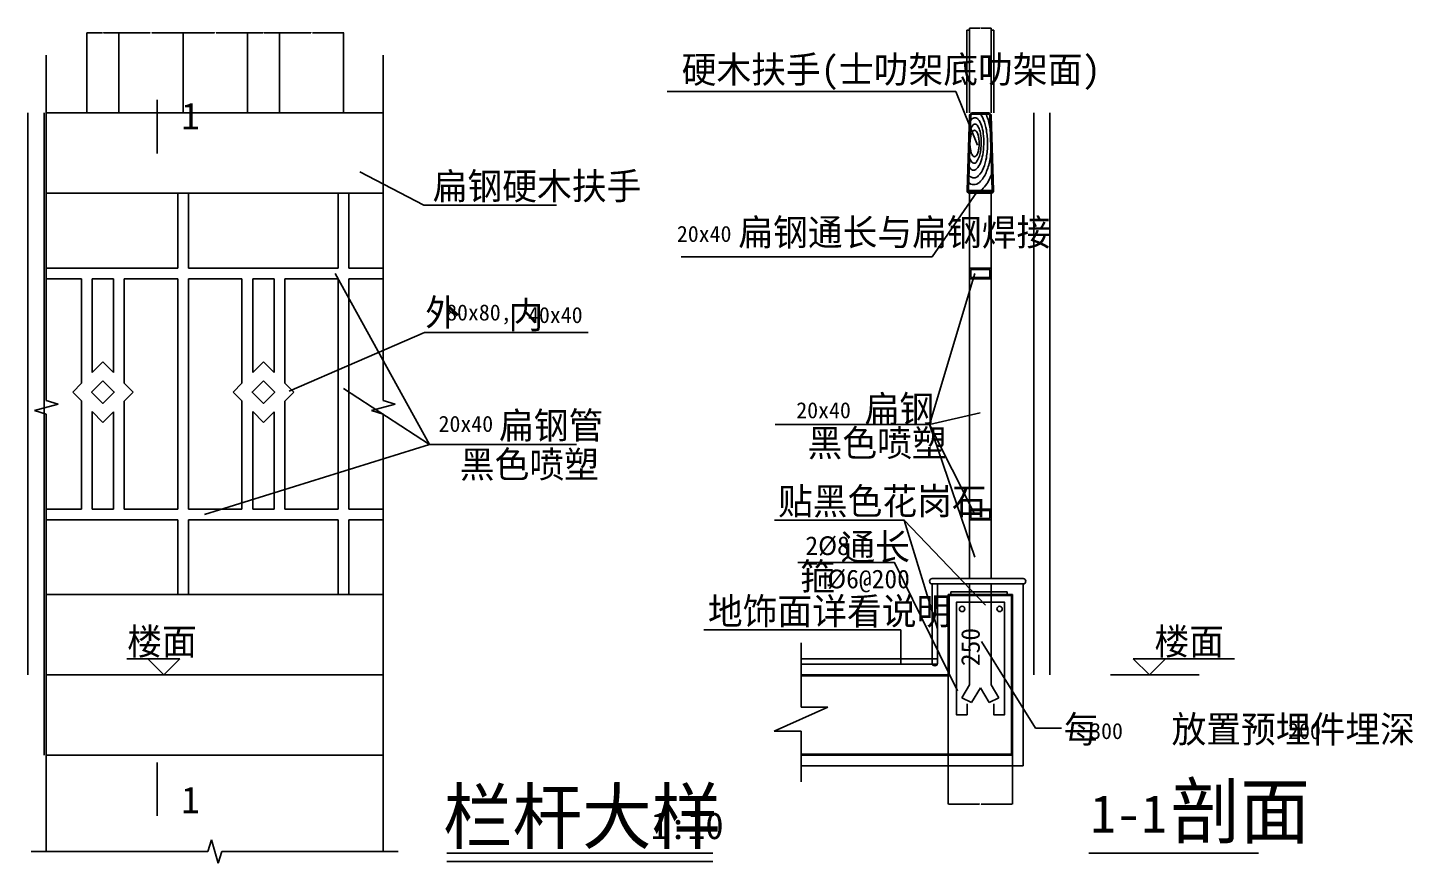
# Model space of a CAD drawing. Header units: metres. Extents: x -5939 to 119, y 80 to 3739.
# Drawn here: x -5530 to -2941, y 2178 to 3739 of the extents above; entities that cross this region are included whole.
import ezdxf

# ---------------------------------------------------------------- set-up
doc = ezdxf.new("R2010")
doc.units = ezdxf.units.M
for name, color, linetype in [('LM', 4, 'Continuous'), ('PUB_DIM', 3, 'Continuous'), ('PUB_TEXT', 7, 'Continuous'), ('PUB_WALL', 255, 'Continuous'), ('S_FLOOR', 2, 'Continuous'), ('S_OTHER', 7, 'Continuous'), ('S_SURFACE', 6, 'Continuous'), ('WALL', 254, 'Continuous')]:
    doc.layers.add(name, color=color, linetype=linetype)
doc.dimstyles.get("Standard").update_dxf_attribs({"dimtxt": 2.5, "dimasz": 2.5, "dimexe": 1.25, "dimexo": 0.625, "dimtad": 1, "dimcen": 2.5, "dimazin": 3, "dimtfac": 1, "dimtmove": 0, "dimatfit": 3})

# ---------------------------------------------------------------- blocks, each defined once
blk = doc.blocks.new('*D26')
for p, q in [((-5001.5, 3730), (-5060.25, 3730)), ((-5060, 3580), (-5060, 3730)), ((-4939.75, 3730), (-4998.5, 3730)), ((-4940, 3580), (-4940, 3730))]:
    blk.add_line(p, q)
at = {"layer": 'Defpoints'}
for p in [(-4940, 3730), (-5060, 3580), (-4940, 3580)]:
    blk.add_point(p, dxfattribs=at)
at = {"layer": 'PUB_DIM', "insert": (-5000, 3730), "char_height": 1, "attachment_point": 5}
blk.add_mtext('120', dxfattribs=at)
blk = doc.blocks.new('*D27')
for p, q in [((-5500, 3280), (-5500, 3055)), ((-5500.25, 3055), (-5500.5, 3055)), ((-5500, 2830), (-5500, 3055)), ((-5500, 3055), (-5500, 3055)), ((-5499.75, 3055), (-5499.5, 3055))]:
    blk.add_line(p, q)
at = {"layer": 'Defpoints'}
for p in [(-5500, 3280), (-5500, 3055), (-5500, 2830)]:
    blk.add_point(p, dxfattribs=at)
at = {"layer": 'PUB_DIM', "insert": (-5500, 3056.125), "char_height": 1, "attachment_point": 5}
blk.add_mtext('0', dxfattribs=at)
blk = doc.blocks.new('*D28')
for p, q in [((-5530, 3580), (-5530, 3055)), ((-5530.25, 3055), (-5530.5, 3055)), ((-5530, 2530), (-5530, 3055)), ((-5530, 3055), (-5530, 3055)), ((-5529.75, 3055), (-5529.5, 3055))]:
    blk.add_line(p, q)
at = {"layer": 'Defpoints'}
for p in [(-5530, 3580), (-5530, 3055), (-5530, 2530)]:
    blk.add_point(p, dxfattribs=at)
at = {"layer": 'PUB_DIM', "insert": (-5530, 3056.125), "char_height": 1, "attachment_point": 5}
blk.add_mtext('0', dxfattribs=at)
blk = doc.blocks.new('*D29')
for p, q in [((-5500, 2830), (-5500, 2755)), ((-5500.25, 2755), (-5500.5, 2755)), ((-5500, 2680), (-5500, 2755)), ((-5500, 2755), (-5500, 2755)), ((-5499.75, 2755), (-5499.5, 2755))]:
    blk.add_line(p, q)
at = {"layer": 'Defpoints'}
for p in [(-5500, 2830), (-5500, 2755), (-5500, 2680)]:
    blk.add_point(p, dxfattribs=at)
at = {"layer": 'PUB_DIM', "insert": (-5500, 2756.125), "char_height": 1, "attachment_point": 5}
blk.add_mtext('0', dxfattribs=at)
blk = doc.blocks.new('*D30')
for p, q in [((-5500, 2680), (-5500, 2605)), ((-5500.25, 2605), (-5500.5, 2605)), ((-5500, 2530), (-5500, 2605)), ((-5500, 2605), (-5500, 2605)), ((-5499.75, 2605), (-5499.5, 2605))]:
    blk.add_line(p, q)
at = {"layer": 'Defpoints'}
for p in [(-5500, 2680), (-5500, 2605), (-5500, 2530)]:
    blk.add_point(p, dxfattribs=at)
at = {"layer": 'PUB_DIM', "insert": (-5500, 2606.125), "char_height": 1, "attachment_point": 5}
blk.add_mtext('0', dxfattribs=at)
blk = doc.blocks.new('*D31')
for p, q in [((-5500, 3580), (-5500, 3505)), ((-5500.25, 3505), (-5500.5, 3505)), ((-5500, 3430), (-5500, 3505)), ((-5500, 3505), (-5500, 3505)), ((-5499.75, 3505), (-5499.5, 3505))]:
    blk.add_line(p, q)
at = {"layer": 'Defpoints'}
for p in [(-5500, 3580), (-5500, 3505), (-5500, 3430)]:
    blk.add_point(p, dxfattribs=at)
at = {"layer": 'PUB_DIM', "insert": (-5500, 3506.125), "char_height": 1, "attachment_point": 5}
blk.add_mtext('0', dxfattribs=at)
blk = doc.blocks.new('*D32')
for p, q in [((-5500, 3430), (-5500, 3355)), ((-5500.25, 3355), (-5500.5, 3355)), ((-5500, 3280), (-5500, 3355)), ((-5500, 3355), (-5500, 3355)), ((-5499.75, 3355), (-5499.5, 3355))]:
    blk.add_line(p, q)
at = {"layer": 'Defpoints'}
for p in [(-5500, 3430), (-5500, 3355), (-5500, 3280)]:
    blk.add_point(p, dxfattribs=at)
at = {"layer": 'PUB_DIM', "insert": (-5500, 3356.125), "char_height": 1, "attachment_point": 5}
blk.add_mtext('0', dxfattribs=at)
blk = doc.blocks.new('*D33')
for p, q in [((-5181.5, 3730), (-5240.25, 3730)), ((-5240, 3580), (-5240, 3730)), ((-5119.75, 3730), (-5178.5, 3730)), ((-5120, 3580), (-5120, 3730))]:
    blk.add_line(p, q)
at = {"layer": 'Defpoints'}
for p in [(-5120, 3730), (-5240, 3580), (-5120, 3580)]:
    blk.add_point(p, dxfattribs=at)
at = {"layer": 'PUB_DIM', "insert": (-5180, 3730), "char_height": 1, "attachment_point": 5}
blk.add_mtext('120', dxfattribs=at)
blk = doc.blocks.new('*D34')
for p, q in [((-5091, 3730), (-5120.25, 3730)), ((-5120, 3580), (-5120, 3730)), ((-5059.75, 3730), (-5089, 3730)), ((-5060, 3580), (-5060, 3730))]:
    blk.add_line(p, q)
at = {"layer": 'Defpoints'}
for p in [(-5060, 3730), (-5120, 3580), (-5060, 3580)]:
    blk.add_point(p, dxfattribs=at)
at = {"layer": 'PUB_DIM', "insert": (-5090, 3730), "char_height": 1, "attachment_point": 5}
blk.add_mtext('60', dxfattribs=at)
blk = doc.blocks.new('*D35')
for p, q in [((-5301.5, 3730), (-5360.25, 3730)), ((-5360, 3580), (-5360, 3730)), ((-5239.75, 3730), (-5298.5, 3730)), ((-5240, 3580), (-5240, 3730))]:
    blk.add_line(p, q)
at = {"layer": 'Defpoints'}
for p in [(-5240, 3730), (-5360, 3580), (-5240, 3580)]:
    blk.add_point(p, dxfattribs=at)
at = {"layer": 'PUB_DIM', "insert": (-5300, 3730), "char_height": 1, "attachment_point": 5}
blk.add_mtext('120', dxfattribs=at)
blk = doc.blocks.new('*D36')
for p, q in [((-5391, 3730), (-5420.25, 3730)), ((-5420, 3580), (-5420, 3730)), ((-5359.75, 3730), (-5389, 3730)), ((-5360, 3580), (-5360, 3730))]:
    blk.add_line(p, q)
at = {"layer": 'Defpoints'}
for p in [(-5360, 3730), (-5420, 3580), (-5360, 3580)]:
    blk.add_point(p, dxfattribs=at)
at = {"layer": 'PUB_DIM', "insert": (-5390, 3730), "char_height": 1, "attachment_point": 5}
blk.add_mtext('60', dxfattribs=at)
blk = doc.blocks.new('*D37')
for p, q in [((-5500, 2530), (-5500, 2455)), ((-5500.25, 2455), (-5500.5, 2455)), ((-5500, 2380), (-5500, 2455)), ((-5500, 2455), (-5500, 2455)), ((-5499.75, 2455), (-5499.5, 2455))]:
    blk.add_line(p, q)
at = {"layer": 'Defpoints'}
for p in [(-5500, 2530), (-5500, 2455), (-5500, 2380)]:
    blk.add_point(p, dxfattribs=at)
at = {"layer": 'PUB_DIM', "insert": (-5500, 2456.125), "char_height": 1, "attachment_point": 5}
blk.add_mtext('0', dxfattribs=at)
blk = doc.blocks.new('*D38')
for p, q in [((-3620, 3580), (-3620, 3055)), ((-3620.25, 3055), (-3620.5, 3055)), ((-3620, 2530), (-3620, 3055)), ((-3620, 3055), (-3620, 3055)), ((-3619.75, 3055), (-3619.5, 3055))]:
    blk.add_line(p, q)
at = {"layer": 'Defpoints'}
for p in [(-3620, 3580), (-3620, 3055), (-3620, 2530)]:
    blk.add_point(p, dxfattribs=at)
at = {"layer": 'PUB_DIM', "insert": (-3620, 3056.125), "char_height": 1, "attachment_point": 5}
blk.add_mtext('0', dxfattribs=at)
blk = doc.blocks.new('*D39')
for p, q in [((-3650, 2830), (-3650, 2755)), ((-3650.25, 2755), (-3650.5, 2755)), ((-3650, 2680), (-3650, 2755)), ((-3650, 2755), (-3650, 2755)), ((-3649.75, 2755), (-3649.5, 2755))]:
    blk.add_line(p, q)
at = {"layer": 'Defpoints'}
for p in [(-3650, 2830), (-3650, 2755), (-3650, 2680)]:
    blk.add_point(p, dxfattribs=at)
at = {"layer": 'PUB_DIM', "insert": (-3650, 2756.125), "char_height": 1, "attachment_point": 5}
blk.add_mtext('0', dxfattribs=at)
blk = doc.blocks.new('*D40')
for p, q in [((-3650, 3280), (-3650, 3055)), ((-3650.25, 3055), (-3650.5, 3055)), ((-3650, 2830), (-3650, 3055)), ((-3650, 3055), (-3650, 3055)), ((-3649.75, 3055), (-3649.5, 3055))]:
    blk.add_line(p, q)
at = {"layer": 'Defpoints'}
for p in [(-3650, 3280), (-3650, 3055), (-3650, 2830)]:
    blk.add_point(p, dxfattribs=at)
at = {"layer": 'PUB_DIM', "insert": (-3650, 3056.125), "char_height": 1, "attachment_point": 5}
blk.add_mtext('0', dxfattribs=at)
blk = doc.blocks.new('*D41')
for p, q in [((-3810, 2577.04), (-3810, 2288.67)), ((-3690, 2577.04), (-3690, 2288.67)), ((-3809.75, 2288.67), (-3751.5, 2288.67)), ((-3748.5, 2288.67), (-3690.25, 2288.67))]:
    blk.add_line(p, q)
at = {"layer": 'Defpoints'}
for p in [(-3810, 2577.04), (-3690, 2577.04), (-3810, 2288.67)]:
    blk.add_point(p, dxfattribs=at)
at = {"layer": 'PUB_DIM', "insert": (-3750, 2288.67), "char_height": 1, "attachment_point": 5}
blk.add_mtext('120', dxfattribs=at)
blk = doc.blocks.new('*D42')
for p, q in [((-3650, 2680), (-3650, 2605)), ((-3650.25, 2605), (-3650.5, 2605)), ((-3650, 2530), (-3650, 2605)), ((-3650, 2605), (-3650, 2605)), ((-3649.75, 2605), (-3649.5, 2605))]:
    blk.add_line(p, q)
at = {"layer": 'Defpoints'}
for p in [(-3650, 2680), (-3650, 2605), (-3650, 2530)]:
    blk.add_point(p, dxfattribs=at)
at = {"layer": 'PUB_DIM', "insert": (-3650, 2606.125), "char_height": 1, "attachment_point": 5}
blk.add_mtext('0', dxfattribs=at)
blk = doc.blocks.new('*D43')
for p, q in [((-3773, 3735), (-3775.25, 3735)), ((-3775, 3580), (-3775, 3735)), ((-3769.75, 3735), (-3772, 3735)), ((-3770, 3580), (-3770, 3735))]:
    blk.add_line(p, q)
at = {"layer": 'Defpoints'}
for p in [(-3770, 3735), (-3775, 3580), (-3770, 3580)]:
    blk.add_point(p, dxfattribs=at)
at = {"layer": 'PUB_DIM', "insert": (-3772.5, 3735), "char_height": 1, "attachment_point": 5}
blk.add_mtext('5', dxfattribs=at)
blk = doc.blocks.new('*D44')
for p, q in [((-3751, 3738.67), (-3770.25, 3738.67)), ((-3770, 3580), (-3770, 3738.67)), ((-3729.75, 3738.67), (-3749, 3738.67)), ((-3730, 3580), (-3730, 3738.67))]:
    blk.add_line(p, q)
at = {"layer": 'Defpoints'}
for p in [(-3730, 3738.67), (-3770, 3580), (-3730, 3580)]:
    blk.add_point(p, dxfattribs=at)
at = {"layer": 'PUB_DIM', "insert": (-3750, 3738.67), "char_height": 1, "attachment_point": 5}
blk.add_mtext('40', dxfattribs=at)
blk = doc.blocks.new('*D45')
for p, q in [((-3728, 3735), (-3730.25, 3735)), ((-3730, 3580), (-3730, 3735)), ((-3724.75, 3735), (-3727, 3735)), ((-3725, 3580), (-3725, 3735))]:
    blk.add_line(p, q)
at = {"layer": 'Defpoints'}
for p in [(-3725, 3735), (-3730, 3580), (-3725, 3580)]:
    blk.add_point(p, dxfattribs=at)
at = {"layer": 'PUB_DIM', "insert": (-3727.5, 3735), "char_height": 1, "attachment_point": 5}
blk.add_mtext('5', dxfattribs=at)
blk = doc.blocks.new('*D46')
for p, q in [((-3650, 3430), (-3650, 3355)), ((-3650.25, 3355), (-3650.5, 3355)), ((-3650, 3280), (-3650, 3355)), ((-3650, 3355), (-3650, 3355)), ((-3649.75, 3355), (-3649.5, 3355))]:
    blk.add_line(p, q)
at = {"layer": 'Defpoints'}
for p in [(-3650, 3430), (-3650, 3355), (-3650, 3280)]:
    blk.add_point(p, dxfattribs=at)
at = {"layer": 'PUB_DIM', "insert": (-3650, 3356.125), "char_height": 1, "attachment_point": 5}
blk.add_mtext('0', dxfattribs=at)
blk = doc.blocks.new('*D47')
for p, q in [((-3650, 3580), (-3650, 3505)), ((-3650.25, 3505), (-3650.5, 3505)), ((-3650, 3430), (-3650, 3505)), ((-3650, 3505), (-3650, 3505)), ((-3649.75, 3505), (-3649.5, 3505))]:
    blk.add_line(p, q)
at = {"layer": 'Defpoints'}
for p in [(-3650, 3580), (-3650, 3505), (-3650, 3430)]:
    blk.add_point(p, dxfattribs=at)
at = {"layer": 'PUB_DIM', "insert": (-3650, 3506.125), "char_height": 1, "attachment_point": 5}
blk.add_mtext('0', dxfattribs=at)

msp = doc.modelspace()

# ---------------------------------------------------------------- hatches: boundary and pattern name
at = {"layer": 'S_SURFACE'}
h = msp.add_hatch(dxfattribs=at)
h.set_pattern_fill('AN31C', scale=300)
h.set_pattern_definition([(45, (0, 0), (-673.52, 673.52), [])])
h.paths.add_polyline_path([(-4085, 2528.25), (-4085, 2470), (-4035, 2470), (-4135, 2425), (-4085, 2425), (-4085, 2381.75), (-3691.75, 2381.75), (-3691.75, 2502.23), (-3730, 2563.58), (-3730, 2511.38), (-3715.51, 2487.24), (-3733.22, 2478.39), (-3749.73, 2505.92), (-3766.37, 2478.19), (-3784.49, 2487.24), (-3770, 2511.38), (-3770, 2678.25), (-3808.25, 2678.25), (-3808.25, 2528.25)])
h.paths.add_polyline_path([(-3691.75, 2678.25), (-3730, 2678.25), (-3730, 2563.58), (-3691.75, 2502.23)])

# ---------------------------------------------------------------- linework, layer by layer
for points in [[(-4747.14, 2196.59), (-4250, 2196.59)], [(-4747.14, 2181.45), (-4250, 2181.45)], [(-3547.14, 2196.59), (-3230, 2196.59)]]:
    msp.add_lwpolyline(points)
at = {"layer": 'LM'}
msp.add_lwpolyline([(-4091.06, 2739.81), (-3910.26, 2739.81), (-3792.95, 2500.18)], dxfattribs=at)
at = {"layer": 'PUB_DIM'}
for p, q in [((-5345.16, 2560), (-5245.92, 2560)), ((-5305.92, 2560), (-5275.92, 2530)), ((-5275.92, 2530), (-5245.92, 2560)), ((-3274.84, 2560), (-3464.08, 2560)), ((-3434.08, 2530), (-3464.08, 2560)), ((-3404.08, 2560), (-3434.08, 2530)), ((-3340.85, 2530), (-3506.88, 2530))]:
    msp.add_line(p, q, dxfattribs=at)
for points in [[(-5288.43, 3604.52), (-5288.43, 3504.52)], [(-5288.43, 2266.56), (-5288.43, 2366.56)]]:
    msp.add_lwpolyline(points, dxfattribs=at)
at = {"layer": 'PUB_WALL'}
msp.add_lwpolyline([(-3734.84, 3577.5), (-3765, 3577.5, 0.4), (-3767.5, 3575.09), (-3772.33, 3435.09, 0.42), (-3769.83, 3432.5), (-3730.17, 3432.5, 0.42), (-3727.67, 3435.08), (-3732.34, 3575.08, 0.4)], format="xyb", close=True, dxfattribs=at)
for points in [[(-3730, 3435), (-3770, 3435)], [(-3769.83, 3431.75), (-3730.17, 3431.75)], [(-4085, 2381.75), (-3691.75, 2381.75), (-3691.75, 2678.25), (-3808.25, 2678.25), (-3808.25, 2528.25), (-4085, 2528.25)]]:
    msp.add_lwpolyline(points, dxfattribs=at)
for points in [[(-3731.75, 3431.75), (-3731.75, 3433.25), (-3768.25, 3433.25), (-3768.25, 3431.75)], [(-3767.5, 3272.5), (-3767.5, 3287.5), (-3732.5, 3287.5), (-3732.5, 3272.5)], [(-3767.5, 2822.5), (-3767.5, 2837.5), (-3732.5, 2837.5), (-3732.5, 2822.5)]]:
    msp.add_lwpolyline(points, close=True, dxfattribs=at)
at = {"layer": 'S_FLOOR'}
for p, q in [((-3770, 3575.17), (-3774.82, 3435.17)), ((-3734.84, 3580), (-3765, 3580)), ((-3725.18, 3435.17), (-3729.84, 3575.17)), ((-3770, 3435), (-3770, 3430)), ((-3730, 3435), (-3770, 3435)), ((-3770, 3430), (-3730, 3430)), ((-3769.83, 3430), (-3730.17, 3430)), ((-3730, 3430), (-3730, 3435)), ((-3770, 3290), (-3730, 3290)), ((-3770, 3270), (-3770, 3290)), ((-3730, 3290), (-3730, 3270)), ((-3730, 3270), (-3770, 3270)), ((-3770, 2840), (-3730, 2840)), ((-3770, 2820), (-3770, 2840)), ((-3730, 2840), (-3730, 2820)), ((-3730, 2820), (-3770, 2820)), ((-3810, 2680), (-3810, 2530)), ((-3690, 2680), (-3810, 2680)), ((-3690, 2680), (-3690, 2380)), ((-4085, 2530), (-3810, 2530)), ((-4085, 2380), (-3690, 2380))]:
    msp.add_line(p, q, dxfattribs=at)
for centre, start, end in [((-3765, 3575), 90, 178.03), ((-3734.84, 3575), 1.91, 90), ((-3769.83, 3435), 178.03, 270), ((-3730.17, 3435), 270, 1.91)]:
    msp.add_arc(centre, 5, start, end, dxfattribs=at)
at = {"layer": 'S_OTHER'}
for p, q in [((-5495.83, 3043), (-5495.83, 3688)), ((-4865.83, 3688), (-4865.83, 3043)), ((-5517.83, 3024), (-5473.83, 3036)), ((-5473.83, 3036), (-5495.83, 3043)), ((-4843.83, 3036), (-4887.83, 3024)), ((-4865.83, 3043), (-4843.83, 3036)), ((-5495.83, 3017), (-5517.83, 3024)), ((-5495.83, 2200), (-5495.83, 3017)), ((-4887.83, 3024), (-4865.83, 3017)), ((-4865.83, 3017), (-4865.83, 2200)), ((-5193.83, 2200), (-5186.83, 2222)), ((-5186.83, 2222), (-5174.83, 2178)), ((-5523.83, 2200), (-5193.83, 2200)), ((-5174.83, 2178), (-5167.83, 2200)), ((-5167.83, 2200), (-4837.83, 2200))]:
    msp.add_line(p, q, dxfattribs=at)
at = {"layer": 'S_SURFACE'}
for p, q in [((-3795.75, 3620), (-4335, 3620)), ((-3795.75, 3620), (-3755, 3520)), ((-4865.83, 3580), (-5495.83, 3580)), ((-4790, 3408.02), (-4910, 3470)), ((-4865.83, 3430), (-5495.83, 3430)), ((-5250, 3430), (-5250, 3290)), ((-5230, 3290), (-5230, 3430)), ((-4950, 3430), (-4950, 3290)), ((-4930, 3430), (-4930, 3290)), ((-3840, 3310.92), (-3756.36, 3431.75)), ((-3770, 3435), (-3770, 2710)), ((-3770, 3435), (-3730, 3435)), ((-3730, 3435), (-3730, 2710)), ((-4542.28, 3408.02), (-4790, 3408.02)), ((-5250, 3290), (-5495.83, 3290)), ((-4950, 3290), (-5230, 3290)), ((-4865.83, 3290), (-4930, 3290)), ((-4309.05, 3310.92), (-3840, 3310.92)), ((-5430, 3270), (-5495.83, 3270)), ((-5430, 3074.9), (-5430, 3270)), ((-5410, 3270), (-5410, 3094.9)), ((-5370, 3270), (-5410, 3270)), ((-5370, 3095.2), (-5370, 3270)), ((-5350, 3075.2), (-5350, 3270)), ((-5250, 3270), (-5350, 3270)), ((-5250, 3270), (-5250, 2840)), ((-5130, 3270), (-5230, 3270)), ((-5230, 2840), (-5230, 3270)), ((-5130, 3074.9), (-5130, 3270)), ((-5070, 3270), (-5110, 3270)), ((-5110, 3270), (-5110, 3094.9)), ((-5070, 3095.2), (-5070, 3270)), ((-5050, 3075.2), (-5050, 3270)), ((-4950, 3270), (-5050, 3270)), ((-4779.27, 2960.27), (-4955.62, 3280)), ((-4950, 3270), (-4950, 2840)), ((-4865.83, 3270), (-4930, 3270)), ((-4930, 3270), (-4930, 2840)), ((-3760, 3280), (-3845.22, 2997.78)), ((-4788.78, 3169.87), (-5041.87, 3060)), ((-4788.78, 3169.87), (-4483.1, 3169.87)), ((-5389.85, 3115.05), (-5410, 3094.9)), ((-5370, 3095.2), (-5389.85, 3115.05)), ((-5089.85, 3115.05), (-5110, 3094.9)), ((-5070, 3095.2), (-5089.85, 3115.05)), ((-5430, 3074.9), (-5446.42, 3058.48)), ((-5446.42, 3058.48), (-5430, 3042.06)), ((-5333.28, 3058.48), (-5350, 3075.2)), ((-5350, 3041.77), (-5333.28, 3058.48)), ((-5130, 3074.9), (-5146.42, 3058.48)), ((-5146.42, 3058.48), (-5130, 3042.06)), ((-5033.28, 3058.48), (-5050, 3075.2)), ((-5050, 3041.77), (-5033.28, 3058.48)), ((-4779.27, 2960.27), (-4940, 3065.22)), ((-5430, 2840), (-5430, 3042.06)), ((-5350, 2840), (-5350, 3041.77)), ((-5130, 2840), (-5130, 3042.06)), ((-5050, 2840), (-5050, 3041.77)), ((-5410, 3022.06), (-5410, 2840)), ((-5410, 3022.06), (-5389.85, 3001.91)), ((-5389.85, 3001.91), (-5370, 3021.77)), ((-5370, 2840), (-5370, 3021.77)), ((-5110, 3022.06), (-5089.85, 3001.91)), ((-5110, 3022.06), (-5110, 2840)), ((-5089.85, 3001.91), (-5070, 3021.77)), ((-5070, 2840), (-5070, 3021.77)), ((-3845.22, 2997.78), (-3750, 3020)), ((-3845.22, 2997.78), (-4133.7, 2997.78)), ((-3845.22, 2997.78), (-3760, 2750)), ((-3760, 2830), (-3845.22, 2997.78)), ((-4779.27, 2960.27), (-5199.79, 2830)), ((-4779.27, 2960.27), (-4504.91, 2960.27)), ((-5430, 2840), (-5495.83, 2840)), ((-5370, 2840), (-5410, 2840)), ((-5250, 2840), (-5350, 2840)), ((-5130, 2840), (-5230, 2840)), ((-5070, 2840), (-5110, 2840)), ((-4950, 2840), (-5050, 2840)), ((-4865.83, 2840), (-4930, 2840)), ((-5250, 2820), (-5495.83, 2820)), ((-5250, 2820), (-5250, 2680)), ((-5230, 2680), (-5230, 2820)), ((-4950, 2820), (-5230, 2820)), ((-4950, 2820), (-4950, 2680)), ((-4865.83, 2820), (-4930, 2820)), ((-4930, 2820), (-4930, 2680)), ((-3892.21, 2818.93), (-4134.57, 2818.93)), ((-3740, 2660), (-3892.21, 2818.93)), ((-3892.21, 2818.93), (-3830, 2616)), ((-3670, 2710), (-3840, 2710)), ((-3840, 2700), (-3840, 2552)), ((-3670, 2700), (-3840, 2700)), ((-3830, 2552), (-3830, 2700)), ((-3770, 2700), (-3770, 2511.38)), ((-3730, 2700), (-3730, 2511.38)), ((-3670, 2360), (-3670, 2700)), ((-4865.83, 2680), (-5495.83, 2680)), ((-3805, 2685), (-3700, 2685)), ((-3805, 2680), (-3805, 2685)), ((-3700, 2685), (-3700, 2680)), ((-4266.62, 2614.18), (-3898.42, 2614.18)), ((-4085, 2590), (-4085, 2470)), ((-3898.42, 2614.18), (-3898.42, 2550)), ((-3646.97, 2430.4), (-3747.92, 2592.32)), ((-4085, 2560), (-3830, 2560)), ((-4085, 2550), (-3829.58, 2550)), ((-3830.42, 2550), (-3830, 2550)), ((-4865.83, 2530), (-5495.83, 2530)), ((-3770, 2511.38), (-3784.49, 2487.24)), ((-3784.49, 2487.24), (-3766.37, 2478.19)), ((-3766.37, 2478.19), (-3749.73, 2505.92)), ((-3733.22, 2478.39), (-3749.73, 2505.92)), ((-3715.51, 2487.24), (-3733.22, 2478.39)), ((-3730, 2511.38), (-3715.51, 2487.24)), ((-4035, 2470), (-4135, 2425)), ((-4085, 2470), (-4035, 2470)), ((-4135, 2425), (-4085, 2425)), ((-4085, 2425), (-4085, 2330)), ((-3598.2, 2430.4), (-3646.97, 2430.4)), ((-4865.83, 2380), (-5495.83, 2380)), ((-4085, 2360), (-3670, 2360))]:
    msp.add_line(p, q, dxfattribs=at)
for points in [[(-3736.53, 3522.33, 0.04), (-3738.66, 3548.21, 0.05), (-3743.95, 3567.21, 0.08), (-3751.6, 3580, 0.2)], [(-3729.55, 3522.33, 0.04), (-3732.08, 3553.43, 0.06), (-3738.72, 3576.38, 0.02), (-3740.38, 3580, 0.2)], [(-3748.4, 3522.33, 0.03), (-3749.03, 3537.37, 0.05), (-3751.3, 3548.35, 0.09), (-3755.99, 3557.41, 0.23), (-3759.77, 3559.33, 0.23), (-3763.65, 3557.62, 0.09), (-3768.83, 3548.84, 0.03), (-3771.18, 3540.81, 0.03)], [(-3743.52, 3521.63, 0.04), (-3744.43, 3541.72, 0.05), (-3747.71, 3556.45, 0.09), (-3754.36, 3568.48, 0.22), (-3759.88, 3571.18, 0.22), (-3765.55, 3568.81, 0.06), (-3770.44, 3562.23, 0.05)], [(-3774.24, 3452.02, 0.01), (-3772.76, 3450.5, 0.2), (-3762.26, 3446.15, 0.2), (-3751.71, 3450.39, 0.1), (-3739.3, 3468.39, 0.06), (-3732.42, 3491.27, 0.04), (-3729.55, 3522.33, 0.04)], [(-3773.74, 3466.74, 0.03), (-3769.98, 3462.33, 0.2), (-3761.84, 3458.87, 0.2), (-3753.71, 3462.33, 0.1), (-3743.95, 3477.46, 0.05), (-3738.66, 3496.45, 0.04), (-3736.53, 3522.33, 0.04)], [(-3772.37, 3506.4, 0.04), (-3770.29, 3497.01, 0.09), (-3765.61, 3487.96, 0.23), (-3761.83, 3486.03, 0.23), (-3757.95, 3487.74, 0.09), (-3752.76, 3496.52, 0.05), (-3749.87, 3507.35, 0.03), (-3748.4, 3522.33, 0.03)], [(-3773.16, 3483.46, 0.06), (-3768.29, 3475.83, 0.22), (-3762.76, 3473.13, 0.22), (-3757.09, 3475.51, 0.09), (-3749.75, 3487.12, 0.05), (-3745.6, 3501.64, 0.04), (-3743.52, 3521.63, 0.04)], [(-3749.65, 3435, 0.04), (-3746.78, 3437.27, 0.1), (-3731.45, 3459.15, 0.03), (-3726.44, 3472.99, 0.05)], [(-3774.77, 3436.74), (-3774.72, 3436.69, 0.07), (-3770, 3433.6, 0.07)]]:
    msp.add_lwpolyline(points, format="xyb", dxfattribs=at)
msp.add_lwpolyline([(-3752.24, 3523.03, 0.04), (-3752.97, 3533.21, 0.05), (-3754.75, 3540.61, 0.09), (-3758.14, 3546.65, 0.22), (-3760.8, 3547.89, 0.22), (-3763.45, 3546.65, 0.09), (-3766.85, 3540.61, 0.05), (-3768.63, 3533.21, 0.04), (-3769.35, 3523.03, 0.04), (-3768.63, 3512.85, 0.05), (-3766.85, 3505.45, 0.09), (-3763.45, 3499.42, 0.22), (-3760.8, 3498.17, 0.22), (-3758.14, 3499.42, 0.09), (-3754.75, 3505.45, 0.05), (-3752.97, 3512.85, 0.04)], format="xyb", close=True, dxfattribs=at)
for points in [[(-5389.85, 3079.7), (-5411.07, 3058.48), (-5389.85, 3037.27), (-5368.64, 3058.48)], [(-5089.85, 3079.7), (-5111.07, 3058.48), (-5089.85, 3037.27), (-5068.64, 3058.48)]]:
    msp.add_lwpolyline(points, close=True, dxfattribs=at)
for centre, start, end in [((-3840, 2705), 90, 270), ((-3670, 2705), 270, 90), ((-3835, 2552), 180, 0)]:
    msp.add_arc(centre, 5, start, end, dxfattribs=at)
at = {"layer": 'WALL'}
msp.add_lwpolyline([(-3774.78, 2475.68), (-3774.78, 2455.68), (-3794.78, 2455.68), (-3794.78, 2665.68), (-3704.78, 2665.68), (-3704.78, 2455.68), (-3724.78, 2455.68), (-3724.78, 2475.68)], dxfattribs=at)
for centre in [(-3784.01, 2653.32), (-3714.01, 2653.32)]:
    msp.add_circle(centre, 5, dxfattribs=at)

# ---------------------------------------------------------------- texts
at = {"layer": 'PUB_DIM'}
for p in [(-5243.19, 3549.52), (-5243.19, 2271.56)]:
    msp.add_text('1', height=50, dxfattribs=at).set_placement(p)
at = {"layer": 'PUB_TEXT'}
for s, height, p in [('硬木扶手(士叻架底叻架面)', 50, (-4308.17, 3636.23)), ('扁钢硬木扶手', 50, (-4773.55, 3418.37)), ('20x40', 30, (-4317.15, 3339.12)), ('扁钢通长与扁钢焊接', 50, (-4202.36, 3332.1)), ('外', 50, (-4787.67, 3182.28)), ('80x80,', 30, (-4748.49, 3192.28)), ('内', 50, (-4631.94, 3177.51)), ('40x40', 30, (-4595.4, 3187.51)), ('扁钢', 50, (-3966.14, 3002.15)), ('20x40', 30, (-4094.01, 3009.55)), ('20x40', 30, (-4762.59, 2984.14)), ('扁钢管', 50, (-4649.61, 2971.07)), ('黑色喷塑', 50, (-4072.89, 2938.3)), ('黑色喷塑', 50, (-4722.89, 2898.3)), ('贴黑色花岗石', 50, (-4128.06, 2829.7)), ('通长', 50, (-4011.57, 2744.04)), ('2%%c8', 35, (-4076.93, 2753.95)), ('箍', 50, (-4086.57, 2689.04)), ('%%c6@200', 35, (-4036.04, 2691.76)), ('地饰面详看说明', 50, (-4259.2, 2624.1)), ('楼面', 50, (-5344.49, 2567.5)), ('楼面', 50, (-3424.49, 2567.5)), ('每    放置预埋件埋深', 50, (-3593.67, 2403.4)), ('300', 30, (-3544.69, 2410.17)), ('200', 30, (-3174.69, 2410.17)), ('剖面', 100, (-3394.27, 2225.51)), ('栏杆大样', 100, (-4754.27, 2215.51)), ('1-1', 70, (-3544.27, 2235.51)), ('1:10', 50, (-4365.91, 2223.17))]:
    msp.add_text(s, height=height, dxfattribs=at).set_placement(p)
msp.add_text('250', height=35, rotation=90, dxfattribs=at).set_placement((-3750.96, 2546.33))

# ---------------------------------------------------------------- dimensions: what is measured, and where the dimension line sits
at = {"layer": 'PUB_DIM'}
for base, p1, p2, picture, middle in [((-5360, 3730), (-5360, 3580), (-5420, 3580), '*D36', (-5390, 3730)), ((-5240, 3730), (-5240, 3580), (-5360, 3580), '*D35', (-5300, 3730)), ((-5120, 3730), (-5120, 3580), (-5240, 3580), '*D33', (-5180, 3730)), ((-5060, 3730), (-5060, 3580), (-5120, 3580), '*D34', (-5090, 3730)), ((-4940, 3730), (-4940, 3580), (-5060, 3580), '*D26', (-5000, 3730)), ((-3770, 3735), (-3770, 3580), (-3775, 3580), '*D43', (-3772.5, 3735)), ((-3730, 3738.67), (-3730, 3580), (-3770, 3580), '*D44', (-3750, 3738.67)), ((-3725, 3735), (-3725, 3580), (-3730, 3580), '*D45', (-3727.5, 3735)), ((-5530, 3055), (-5530, 2530), (-5530, 3580), '*D28', (-5530, 3056.125)), ((-5500, 3505), (-5500, 3580), (-5500, 3430), '*D31', (-5500, 3506.125)), ((-3650, 3505), (-3650, 3580), (-3650, 3430), '*D47', (-3650, 3506.125)), ((-3620, 3055), (-3620, 2530), (-3620, 3580), '*D38', (-3620, 3056.125)), ((-5500, 3355), (-5500, 3430), (-5500, 3280), '*D32', (-5500, 3356.125)), ((-3650, 3355), (-3650, 3430), (-3650, 3280), '*D46', (-3650, 3356.125)), ((-5500, 3055), (-5500, 3280), (-5500, 2830), '*D27', (-5500, 3056.125)), ((-3650, 3055), (-3650, 3280), (-3650, 2830), '*D40', (-3650, 3056.125)), ((-5500, 2755), (-5500, 2830), (-5500, 2680), '*D29', (-5500, 2756.125)), ((-3650, 2755), (-3650, 2830), (-3650, 2680), '*D39', (-3650, 2756.125)), ((-5500, 2605), (-5500, 2680), (-5500, 2530), '*D30', (-5500, 2606.125)), ((-3650, 2605), (-3650, 2680), (-3650, 2530), '*D42', (-3650, 2606.125)), ((-3810, 2288.67), (-3810, 2577.04), (-3690, 2577.04), '*D41', (-3750, 2288.67)), ((-5500, 2455), (-5500, 2530), (-5500, 2380), '*D37', (-5500, 2456.125))]:
    dim = msp.add_linear_dim(base=base, p1=p1, p2=p2, dimstyle='Standard', dxfattribs=at)
    dim.commit()
    dim.dimension.update_dxf_attribs({"geometry": picture, "text_midpoint": middle})

doc.saveas('drawing.dxf')
